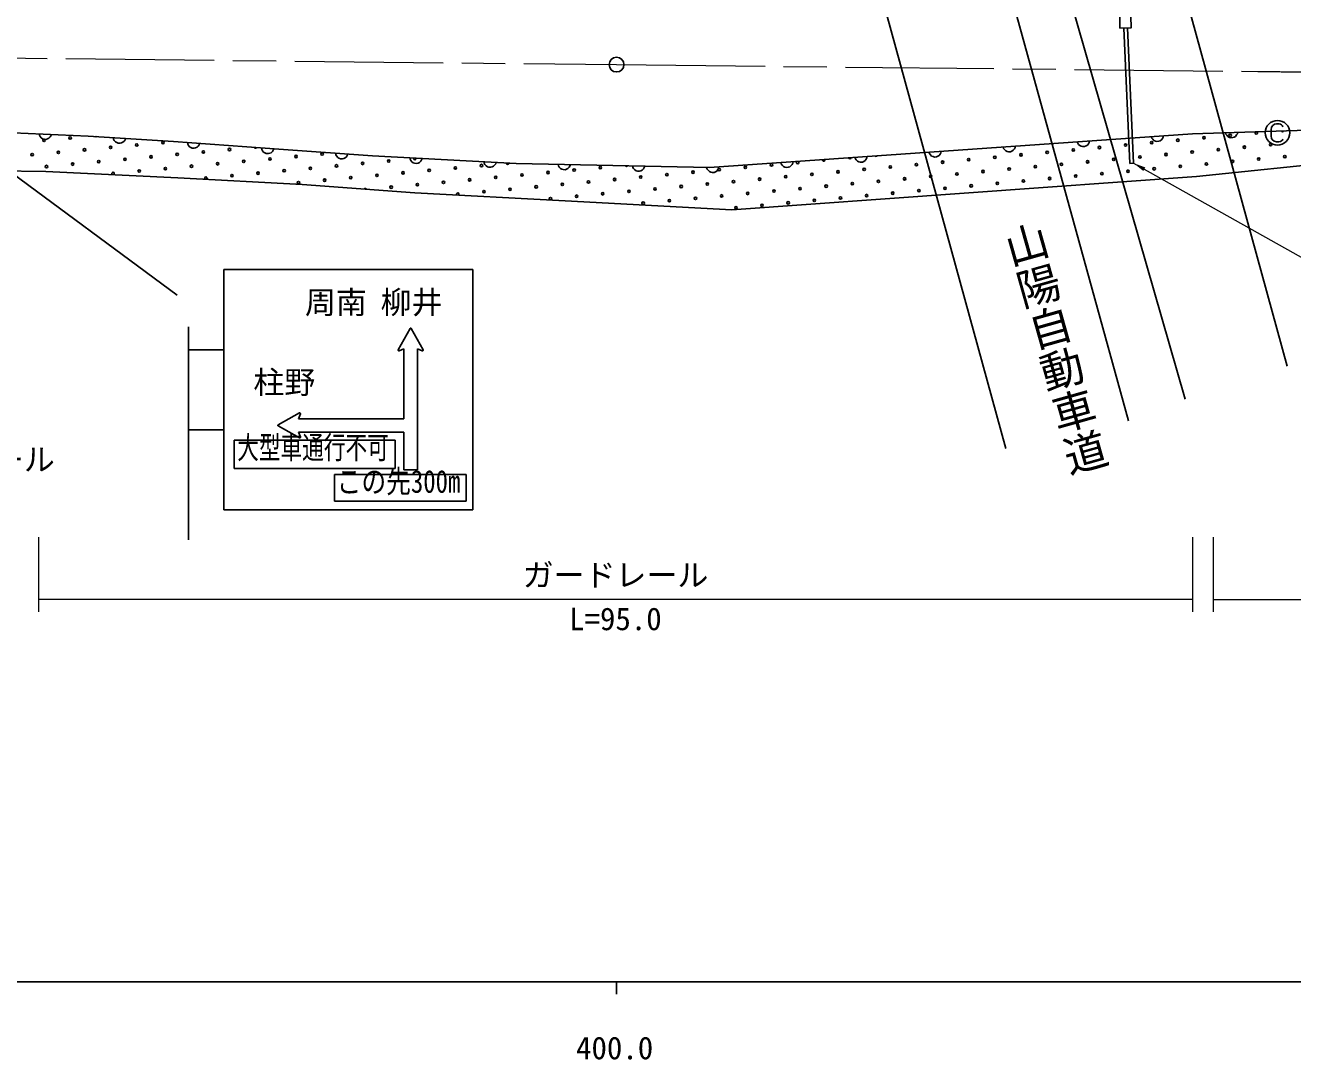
# Model space of a CAD drawing. Units: millimetres, scale not verified. Extents: x 40000 to 680000, y 20000 to 380000.
# Drawn here: x 420230 to 522628, y 198715 to 282322 of the extents above; entities that cross this region are included whole.
import ezdxf
from ezdxf.enums import TextEntityAlignment as Align

# ---------------------------------------------------------------- set-up
doc = ezdxf.new("R2010")
doc.units = ezdxf.units.MM
doc.header["$LTSCALE"] = 1000
doc.linetypes.add('CHAIN', pattern=[18.5, 12, -1.5, 3.5, -1.5])
for name, color, linetype, lineweight in [('M-BGD', 7, 'Continuous', 25), ('M-BMK', 2, 'CHAIN', 13), ('M-BMK-SRVR', 3, 'Continuous', 25), ('M-STR-HTXT', 7, 'Continuous', 13), ('M-STR-STRC', 7, 'Continuous', 25), ('M-TTL-BAND', 7, 'Continuous', 25)]:
    doc.layers.add(name, color=color, linetype=linetype, lineweight=lineweight)
doc.layers.add('M-BGD-HTXT', color=7, linetype='Continuous')
doc.styles.add('@ＭＳ ゴシック', font='')
doc.styles.add('ＭＳ ゴシック', font='')
doc.styles.get('@ＭＳ ゴシック').set_extended_font_data('@MS Gothic')
doc.styles.get('ＭＳ ゴシック').set_extended_font_data('MS Gothic')

# ---------------------------------------------------------------- blocks, each defined once
blk = doc.blocks.new('BUHIN17')
at = {"color": 7, "linetype": 'Continuous', "lineweight": 25}
blk.add_lwpolyline([(-315, -389), (-379, -285), (-417, -177), (-443, -34), (-420, 89), (-373, 203), (-276, 323), (-175, 392), (-59, 440), (88, 447), (202, 432), (315, 389)], dxfattribs=at)
blk = doc.blocks.new('BUHIN19')
at = {"color": 7, "linetype": 'Continuous', "lineweight": 25}
blk.add_lwpolyline([(-307, -395), (-373, -292), (-413, -185), (-442, -43), (-422, 81), (-377, 195), (-282, 318), (-182, 389), (-67, 439), (79, 448), (193, 436), (307, 395)], dxfattribs=at)
blk = doc.blocks.new('BUHIN20')
at = {"color": 7, "linetype": 'Continuous', "lineweight": 25}
blk.add_lwpolyline([(-294, -404), (-364, -304), (-407, -198), (-440, -57), (-424, 67), (-383, 183), (-292, 308), (-194, 383), (-81, 436), (65, 450), (179, 442), (294, 404)], dxfattribs=at)
blk = doc.blocks.new('BUHIN21')
at = {"color": 7, "linetype": 'Continuous', "lineweight": 25}
blk.add_lwpolyline([(-256, -429), (-335, -336), (-388, -234), (-433, -96), (-428, 29), (-398, 148), (-319, 281), (-228, 364), (-120, 427), (24, 455), (138, 456), (256, 429)], dxfattribs=at)
blk = doc.blocks.new('BUHIN22')
at = {"color": 7, "linetype": 'Continuous', "lineweight": 25}
blk.add_lwpolyline([(-272, -419), (-347, -323), (-396, -220), (-437, -80), (-427, 45), (-392, 162), (-308, 292), (-215, 372), (-104, 431), (41, 453), (155, 451), (272, 419)], dxfattribs=at)
blk = doc.blocks.new('BUHIN201')
at = {"color": 3, "linetype": 'Continuous', "lineweight": 25}
blk.add_circle((0, 0), 597, dxfattribs=at)
blk = doc.blocks.new('filled_arrow')
at = {"color": 0, "linetype": 'Continuous', "lineweight": -2}
blk.add_solid([(7.5, 1.25), (0, 0), (7.5, -1.25)], dxfattribs=at)

msp = doc.modelspace()

# ---------------------------------------------------------------- linework, layer by layer
at = {"layer": 'M-BGD'}
for p, q in [((508635, 304124), (522188, 254772)), ((499855, 301156), (513940, 252097)), ((495617, 300232), (509372, 250360)), ((485669, 298328), (499456, 248123)), ((508977, 282101), (509477, 271167)), ((509776, 271181), (509277, 282108)), ((425312, 273375), (419241, 273640)), ((432201, 272924), (425312, 273375)), ((441099, 272278), (432201, 272924)), ((448287, 271769), (441099, 272278)), ((459881, 271156), (448287, 271769)), ((414532, 270616), (421877, 270519)), ((421877, 270519), (432545, 270005)), ((509477, 271167), (509776, 271181)), ((432545, 270005), (442605, 269451)), ((442605, 269451), (451699, 268776)), ((451699, 268776), (463858, 268145))]:
    msp.add_line(p, q, dxfattribs=at)
msp.add_lwpolyline([(508676, 282093), (508654, 283033), (509547, 283054), (509570, 282115)], close=True, dxfattribs=at)
for points in [[(459881, 271156), (475503, 270827), (514533, 273555), (526364, 273938), (568529, 277869)], [(463858, 268145), (477308, 267402), (514865, 270099), (526833, 271340), (554555, 273628), (568941, 275567)], [(422338, 273505), (422293, 273392), (422228, 273297), (422129, 273191), (422016, 273136), (421897, 273107), (421742, 273113), (421627, 273153), (421519, 273218), (421427, 273332), (421371, 273432), (421339, 273549)], [(521844, 274114), (521804, 274209), (521734, 274279), (521639, 274334), (521524, 274364), (521329, 274364), (521174, 274334), (521014, 274224), (520919, 274084), (520879, 273884), (520879, 273394), (520919, 273184), (520994, 273059), (521139, 272954), (521319, 272914), (521509, 272914), (521654, 272929), (521729, 272974), (521799, 273039), (521829, 273109)], [(428331, 273177), (428283, 273065), (428217, 272972), (428115, 272868), (428001, 272816), (427882, 272788), (427727, 272799), (427612, 272841), (427506, 272908), (427416, 273024), (427363, 273126), (427333, 273243)], [(446292, 271910), (446244, 271798), (446178, 271705), (446075, 271602), (445961, 271550), (445841, 271524), (445687, 271534), (445572, 271578), (445467, 271645), (445377, 271762), (445324, 271863), (445295, 271981)]]:
    msp.add_lwpolyline(points, dxfattribs=at)
for centre, radius in [((521404, 273639), 995), ((517577, 273431), 99.5), ((421742, 273020), 99.5), ((423854, 273217), 99.5), ((427121, 272456), 99.5), ((429233, 272653), 99.5), ((431345, 272850), 99.5), ((436724, 272286), 99.5), ((507016, 272447), 99.5), ((509128, 272644), 99.5), ((511240, 272841), 99.5), ((513353, 273037), 99.5), ((515465, 273234), 99.5), ((518731, 272474), 99.5), ((520844, 272670), 99.5), ((420784, 271865), 99.5), ((422897, 272062), 99.5), ((425009, 272259), 99.5), ((426163, 271301), 99.5), ((428275, 271498), 99.5), ((430388, 271695), 99.5), ((432500, 271892), 99.5), ((434612, 272089), 99.5), ((437879, 271328), 99.5), ((439991, 271525), 99.5), ((442103, 271722), 99.5), ((444215, 271919), 99.5), ((449594, 271355), 99.5), ((494343, 271265), 99.5), ((496455, 271462), 99.5), ((498567, 271659), 99.5), ((500680, 271856), 99.5), ((502792, 272053), 99.5), ((504904, 272250), 99.5), ((506058, 271292), 99.5), ((508171, 271489), 99.5), ((510283, 271686), 99.5), ((512395, 271883), 99.5), ((514507, 272080), 99.5), ((516619, 272277), 99.5), ((517774, 271319), 99.5), ((519886, 271516), 99.5), ((521998, 271713), 99.5), ((421939, 270908), 99.5), ((424051, 271104), 99.5), ((429430, 270541), 99.5), ((431542, 270737), 99.5), ((433654, 270934), 99.5), ((435766, 271131), 99.5), ((439033, 270371), 99.5), ((441145, 270567), 99.5), ((443257, 270764), 99.5), ((445370, 270961), 99.5), ((447482, 271158), 99.5), ((450748, 270397), 99.5), ((452861, 270594), 99.5), ((454973, 270791), 99.5), ((457085, 270988), 99.5), ((462464, 270424), 99.5), ((464576, 270621), 99.5), ((466688, 270818), 99.5), ((472067, 270254), 99.5), ((474179, 270451), 99.5), ((476291, 270648), 99.5), ((478403, 270845), 99.5), ((480516, 271042), 99.5), ((483782, 270281), 99.5), ((485894, 270478), 99.5), ((488007, 270675), 99.5), ((490119, 270872), 99.5), ((492231, 271068), 99.5), ((495498, 270308), 99.5), ((497610, 270505), 99.5), ((499722, 270702), 99.5), ((501834, 270898), 99.5), ((503946, 271095), 99.5), ((507213, 270335), 99.5), ((509325, 270531), 99.5), ((511437, 270728), 99.5), ((513549, 270925), 99.5), ((515662, 271122), 99.5), ((436921, 270174), 99.5), ((442300, 269610), 99.5), ((444412, 269807), 99.5), ((446524, 270004), 99.5), ((448636, 270200), 99.5), ((449791, 269243), 99.5), ((451903, 269440), 99.5), ((454015, 269637), 99.5), ((456127, 269833), 99.5), ((458239, 270030), 99.5), ((460352, 270227), 99.5), ((461506, 269270), 99.5), ((463618, 269467), 99.5), ((465730, 269663), 99.5), ((467843, 269860), 99.5), ((469955, 270057), 99.5), ((473221, 269296), 99.5), ((475334, 269493), 99.5), ((477446, 269690), 99.5), ((479558, 269887), 99.5), ((481670, 270084), 99.5), ((484937, 269323), 99.5), ((487049, 269520), 99.5), ((489161, 269717), 99.5), ((491273, 269914), 99.5), ((493385, 270111), 99.5), ((496652, 269350), 99.5), ((498764, 269547), 99.5), ((500877, 269744), 99.5), ((502989, 269941), 99.5), ((505101, 270138), 99.5), ((457282, 268876), 99.5), ((459394, 269073), 99.5), ((462661, 268312), 99.5), ((464773, 268509), 99.5), ((466885, 268706), 99.5), ((468997, 268903), 99.5), ((471109, 269100), 99.5), ((474376, 268339), 99.5), ((476488, 268536), 99.5), ((478600, 268733), 99.5), ((480713, 268929), 99.5), ((482825, 269126), 99.5), ((486091, 268366), 99.5), ((488204, 268563), 99.5), ((490316, 268759), 99.5), ((492428, 268956), 99.5), ((494540, 269153), 99.5), ((470152, 267945), 99.5), ((472264, 268142), 99.5), ((477643, 267578), 99.5), ((479755, 267775), 99.5), ((481867, 267972), 99.5), ((483979, 268169), 99.5)]:
    msp.add_circle(centre, radius, dxfattribs=at)
for centre, start, end in [((519689, 273628), 110.65487, 73.05132), ((521801, 273825), 202.01637, 341.68982), ((425966, 273413), 230.71754, 301.78337), ((438836, 272483), 199.75929, 331.93956), ((451706, 271552), 155.6702, 18.27609), ((484740, 271435), 161.85697, 26.13973), ((486852, 271632), 190.71377, 357.28293), ((488964, 271829), 221.64351, 326.35319), ((427318, 270344), 296.46628, 238.01755), ((459197, 271185), 172.91549, 1.0308), ((468800, 271015), 206.68973, 330.90159), ((482628, 271239), 123.4554, 64.5413), ((434809, 269977), 281.66159, 252.04057), ((447679, 269046), 12.31406, 159.1839), ((455170, 268679), 300.30061, 233.76552)]:
    msp.add_arc(centre, 99.5, start, end, dxfattribs=at)
at = {"layer": 'M-BMK'}
for p, q in [((368003, 280230), (467997, 279151)), ((467997, 279151), (519807, 278592))]:
    msp.add_line(p, q, dxfattribs=at)
msp.add_arc((523046, 578574), 300000, 269.38147, 278.58436, dxfattribs=at)
at = {"layer": 'M-STR-HTXT'}
for p, q in [((421299, 240942), (421299, 234921)), ((514533, 240942), (514533, 234921)), ((516218, 240942), (516218, 234921)), ((514533, 235921), (421299, 235921)), ((516218, 235921), (568529, 235921))]:
    msp.add_line(p, q, dxfattribs=at)
msp.add_lwpolyline([(509776, 271181), (524422, 262971), (542922, 262971)], dxfattribs=at)
at = {"layer": 'M-STR-STRC'}
for p, q in [((413634, 274449), (432489, 260500)), ((456400, 262578), (436256, 262578)), ((436256, 262578), (436256, 243154)), ((456400, 243154), (456400, 262578)), ((433405, 257950), (433405, 240728)), ((450358, 256092), (451317, 257817)), ((451411, 257817), (452369, 256092)), ((436256, 256103), (433405, 256103)), ((450824, 256175), (450426, 256016)), ((450824, 250528), (450824, 256175)), ((452302, 256016), (451903, 256175)), ((451903, 256175), (451903, 246391)), ((440658, 250035), (442383, 250994)), ((442459, 250926), (442299, 250528)), ((442383, 248983), (440658, 249941)), ((442299, 250528), (450824, 250528)), ((436256, 249628), (433405, 249628)), ((450824, 249449), (442299, 249449)), ((442299, 249449), (442459, 249050)), ((450824, 246391), (450824, 249449)), ((450118, 248793), (437105, 248793)), ((437105, 248793), (437105, 246505)), ((450118, 246505), (450118, 248793)), ((437105, 246505), (450118, 246505)), ((445198, 246022), (445198, 243864)), ((455836, 246022), (445198, 246022)), ((451903, 246391), (450824, 246391)), ((455836, 243864), (455836, 246022)), ((445198, 243864), (455836, 243864)), ((436256, 243154), (456400, 243154))]:
    msp.add_line(p, q, dxfattribs=at)
for centre, start, end in [((451364, 257790), 29.0546, 150.9454), ((450406, 256066), 150.9454, 291.80141), ((452322, 256066), 248.19859, 29.0546), ((442409, 250946), 338.19859, 119.0546), ((440684, 249988), 119.0546, 240.9454), ((442409, 249030), 240.9454, 21.80141)]:
    msp.add_arc(centre, 54, start, end, dxfattribs=at)
at = {"layer": 'M-TTL-BAND'}
for p, q in [((40000, 205000), (579000, 205000)), ((468000, 205000), (468000, 204000))]:
    msp.add_line(p, q, dxfattribs=at)

# ---------------------------------------------------------------- block references
at = {"layer": 'M-BGD', "rotation": 124.85299}
for name, p in [('BUHIN21', (511704, 273358)), ('BUHIN22', (517697, 273658)), ('BUHIN17', (433820, 272806)), ('BUHIN17', (439807, 272372)), ('BUHIN21', (493741, 272102)), ('BUHIN21', (499728, 272521)), ('BUHIN21', (505716, 272939)), ('BUHIN19', (451785, 271584)), ('BUHIN19', (457779, 271267)), ('BUHIN20', (463777, 271074)), ('BUHIN20', (469778, 270948)), ('BUHIN21', (481766, 271265)), ('BUHIN21', (487753, 271684)), ('BUHIN21', (475778, 270847))]:
    msp.add_blockref(name, p, dxfattribs=at)
at = {"layer": 'M-BMK-SRVR', "rotation": 124.85299}
msp.add_blockref('BUHIN201', (467997, 279151), dxfattribs=at)
at = {"layer": 'M-STR-HTXT', "xscale": 133, "yscale": 133, "rotation": 330.7}
msp.add_blockref('filled_arrow', (509776, 271181), dxfattribs=at)

# ---------------------------------------------------------------- texts
at = {"layer": 'M-BGD-HTXT', "style": '@ＭＳ ゴシック'}
msp.add_text('山陽自動車道', height=2566, rotation=285.721, dxfattribs=at).set_placement((498648, 265786), align=Align.BOTTOM_LEFT)
at = {"layer": 'M-STR-HTXT', "style": 'ＭＳ ゴシック'}
for s, p in [('ガードレール', (407607, 245759)), ('ガードレール', (460416, 236421)), ('L=95.0', (464166, 232881))]:
    msp.add_text(s, height=1833, dxfattribs=at).set_placement(p, align=Align.BOTTOM_LEFT)
at = {"layer": 'M-STR-STRC', "style": 'ＭＳ ゴシック'}
for s, p in [('周南', (442822, 258465)), ('柳井', (448932, 258465)), ('柱野', (438653, 252000))]:
    msp.add_text(s, height=1833, dxfattribs=at).set_placement(p, align=Align.BOTTOM_LEFT)
for s, width, p in [('大型車通行不可', 0.7, (437349, 246730)), ('この先300m', 0.8, (445383, 243988))]:
    msp.add_text(s, height=1833, dxfattribs=dict(at, width=width)).set_placement(p, align=Align.BOTTOM_LEFT)
at = {"layer": 'M-TTL-BAND', "style": 'ＭＳ ゴシック'}
msp.add_text('400.0', height=1833, dxfattribs=at).set_placement((467844, 198195), align=Align.BOTTOM_CENTER)

doc.saveas('drawing.dxf')
